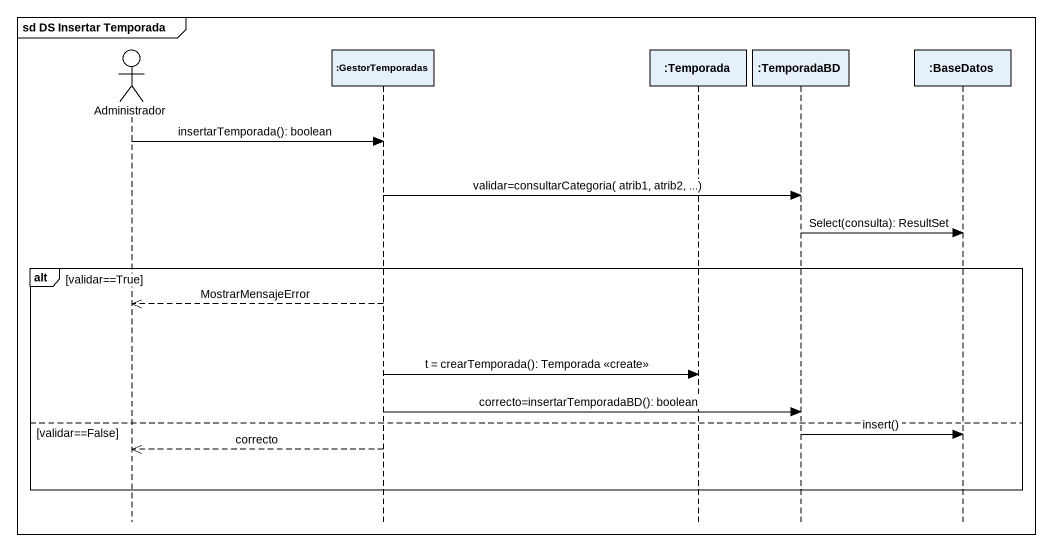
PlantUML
@startuml
mainframe sd DS Insertar Temporada
hide footbox
actor Administrador
participant ":GestorTemporadas" as GestorTemporadas
participant ":Temporada" as Temporada
participant ":TemporadaBD" as TemporadaBD
participant ":BaseDatos" as BaseDatos

Administrador -> GestorTemporadas : insertarTemporada(): boolean
GestorTemporadas -> TemporadaBD : validar=consultarCategoria( atrib1, atrib2, ...)
TemporadaBD -> BaseDatos : Select(consulta): ResultSet
alt validar==True
  GestorTemporadas -->> Administrador : MostrarMensajeError
  GestorTemporadas -> Temporada : t = crearTemporada(): Temporada <<create>>
  GestorTemporadas -> TemporadaBD : correcto=insertarTemporadaBD(): boolean
else validar==False
  TemporadaBD -> BaseDatos : insert()
  GestorTemporadas -->> Administrador : correcto
end
@enduml
